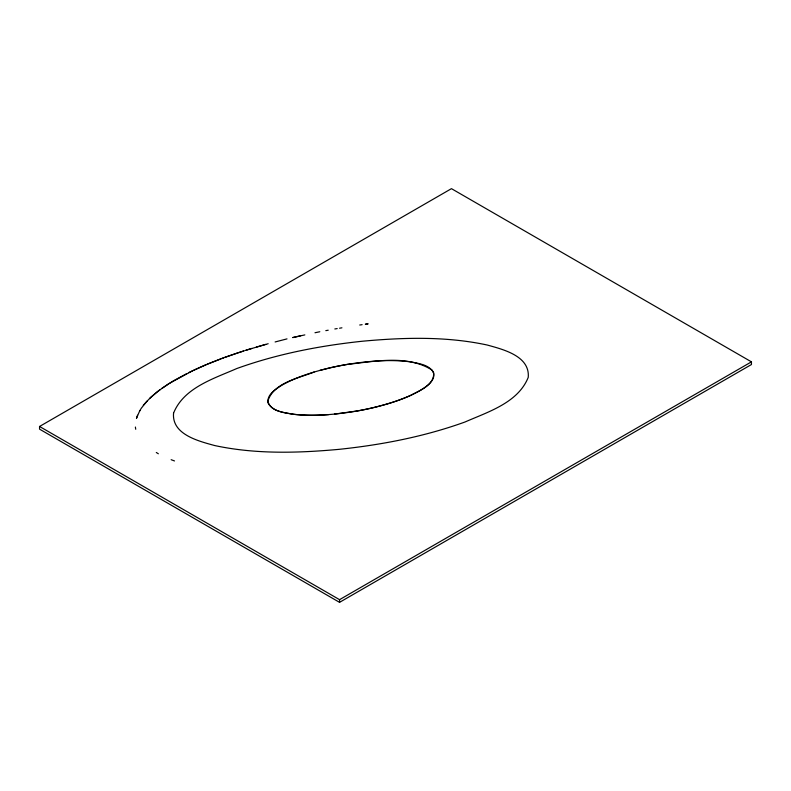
<?xml version="1.0" encoding="UTF-8"?>
<svg xmlns="http://www.w3.org/2000/svg" width="791" height="791" viewBox="0 0 791 791"><rect width="100%" height="100%" fill="white"/><g stroke="black" fill="none" stroke-linecap="round" stroke-linejoin="round"><path stroke-width="1.19" d="M136.467 418.449L137.555 415.235M136.527 418.103L139.898 410.45M139.542 411.132L140.788 409.174M141.124 408.443L147.047 401.067M143.29 405.249L150.844 397.171L160.039 389.706M149.519 398.605L157.31 391.693L168.236 384.03M161.937 388.322L173.595 380.738L186.439 373.807M169.254 383.427L192.589 370.752M39.55 426.468L451.453 188.654L751.45 361.853L751.45 364.532L339.547 602.347L39.55 429.147L39.55 426.468L339.547 599.667L751.45 361.853M188.584 372.66L205.719 364.829L223.596 357.829M193.696 370.188L206.619 364.483M207.697 364.008L220.847 358.837M221.945 358.412L237.073 353.083M224.713 357.394L244.083 350.828M238.21 352.727L243.865 350.937M246.139 350.215L251.795 348.426M314.106 372.027C298.118 378.444 273.291 382.715 267.773 401.413C271.283 412.141 285.264 412.704 294.677 414.415C305.979 415.601 317.369 415.413 328.68 414.603M245.22 350.443L265.727 344.401M256.452 347.071L268.179 343.729M319.979 370.356L330.846 367.657A189.009 109.128 0 0 1 347.427 364.384C374.805 361.477 407.345 354.516 431.965 370C438.461 378.662 426.537 386.72 420.001 390.586C405.565 398.783 389.548 403.657 373.51 407.602A188.624 108.901 0 0 1 351.105 411.992C331.409 414.919 311.298 416.521 291.464 414.009C283.267 412.348 272.391 411.33 268.109 403.015C266.478 394.521 275.802 389.231 281.784 385.266C296.21 377.08 312.237 372.195 328.275 368.25A188.624 108.901 0 0 1 350.68 363.86C370.376 360.933 390.487 359.332 410.321 361.843C418.518 363.514 429.384 364.522 433.676 372.848C434.467 385.118 419.705 390.428 410.766 395.352C398.882 400.691 386.374 404.498 373.728 407.553A189.009 109.118 0 0 1 357.166 410.984L334.455 414.098M275.12 341.959L287.004 338.884M292.7 337.579L300.679 335.75M292.858 337.549L304.842 334.9M314.996 332.744L319.811 331.745M325.813 330.648L328.216 330.203M334.83 328.967L337.193 328.581M339.566 328.206L341.93 327.82M359.717 325.012L362.11 324.686M365.709 324.211L368.102 323.885M171.153 459.7L174.495 460.945M156.292 452.482L158.348 453.777M339.547 599.667L339.547 602.347M135.736 429.266A65.317 37.711 0 0 1 135.399 427.041M365.323 324.191A525.748 303.536 0 0 1 367.746 323.855M173.545 413.179C171.687 434.526 198.67 441.121 214.658 445.541C255.592 454.341 297.94 453.114 339.398 449.308C382.073 444.809 424.569 436.573 465.009 421.999C488.057 411.864 518.046 402.817 528.24 377.356C530.099 356.009 503.116 349.414 487.127 345.005C446.193 336.195 403.845 337.421 362.387 341.228C319.712 345.736 277.216 353.963 236.776 368.537C213.718 378.681 183.739 387.719 173.545 413.179"/></g></svg>
